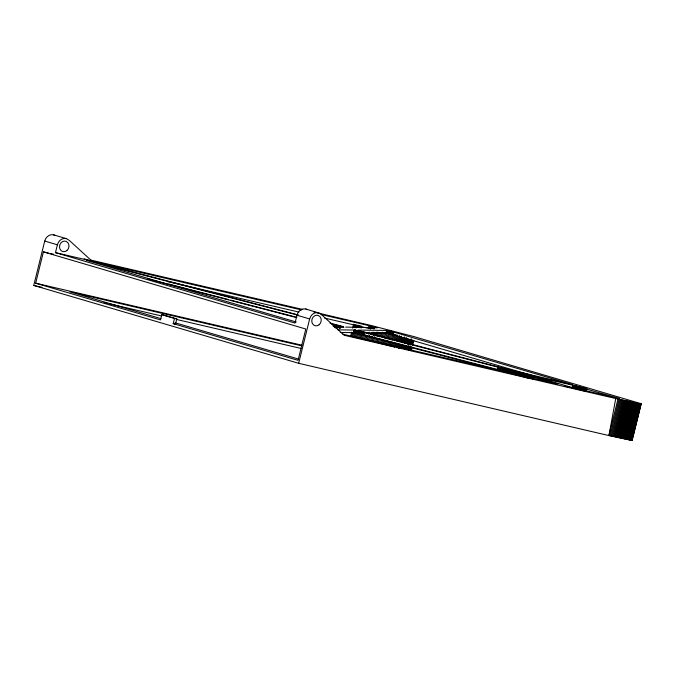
<?xml version="1.0" encoding="UTF-8"?>
<svg xmlns="http://www.w3.org/2000/svg" width="675" height="675" viewBox="0 0 675 675"><rect width="100%" height="100%" fill="white"/><g stroke="black" fill="none" stroke-linecap="round" stroke-linejoin="round"><path stroke-width="1.01" d="M301.565 309.943L91.994 261.157L69.348 240.41L66.184 238.562A8.066 7.028 -73.6 0 0 57.4 244.797L55.468 252.627L295.034 323.055L296.975 315.225A8.066 7.028 -73.6 0 1 305.758 308.998L320.136 313.402L344.216 335.289L615.743 398.528L608.934 435.577L632.205 440.26L631.294 439.771M313.985 312.061L370.541 325.358L413.961 336.589L641.242 403.734L617.979 399.043L608.934 435.577L298.671 363.31L33.75 285.432L44.727 241.068A8.066 7.028 -73.6 0 1 53.511 234.832L66.184 238.562M161.806 314.677L174.488 318.406L173.197 323.629L175.475 324.16L176.766 318.938L164.093 315.208L161.806 314.677L160.515 319.899L35.665 283.196L43.411 251.876L48.549 253.074M298.671 363.31L309.648 318.954A8.066 7.028 -73.6 0 1 318.431 312.719M333.138 326.143L333.568 324.405L331.535 323.873M333.442 326.227L333.872 324.481M333.737 326.303L334.167 324.565L333.568 324.405M334.024 326.379L334.167 324.565M334.311 326.455L334.454 324.641M334.378 327.4L334.741 324.717M334.876 326.607L335.028 324.793M335.154 326.683L335.306 324.869M335.863 325.021C333.847 330.725 337.331 325.772 335.585 324.945M335.753 327.772L336.125 325.088M336.015 327.848L336.395 325.164M336.268 327.915L336.656 325.232M336.521 327.983L336.918 325.308M336.774 328.058L337.171 325.375M337.019 328.126L337.424 325.443M337.483 327.316L337.669 325.51M337.719 327.383L337.913 325.578M337.956 327.451L338.15 325.645M338.183 327.518L338.386 325.713M338.411 327.577L338.614 325.772M338.631 327.645L338.842 325.839M338.85 327.704L339.061 325.898M339.061 327.763L339.28 325.966M339.272 327.822L339.491 326.025M339.474 327.881L339.702 326.084M339.668 327.94L339.905 326.143M339.863 327.991L340.099 326.202M340.057 328.05L340.293 326.253M340.242 328.101L340.487 326.312M350.629 336.251L351.624 332.21M352.628 328.177L353.624 324.135M351.734 336.513L352.738 332.471M353.987 327.426L354.738 324.397M342.892 334.201L557.93 384.092L506.512 369.385L358.881 331.054L354.156 330.033L353.506 332.648L340.259 332.488M354.308 330.058L353.557 332.648L517.042 375.013L517.683 372.406M353.725 332.674L354.442 330.083L352.865 336.774M355.109 327.687L355.86 324.658M353.962 332.716L354.696 330.126M354.147 332.75L354.797 330.142M354.248 332.775L355.008 330.185M354.476 332.817L355.118 330.21M354.594 332.843L355.244 330.235M354.721 332.868L355.362 330.261M354.848 332.893L355.497 330.286M354.004 337.044L355.632 330.32M356.248 327.957L356.999 324.928M355.134 332.952L355.776 330.345M355.278 332.986L355.927 330.379M355.43 333.02L356.079 330.413M355.59 333.053L356.231 330.446M355.75 333.096L356.4 330.48M355.919 333.129L356.56 330.522M356.088 333.172L356.738 330.556M355.151 337.323L356.915 330.598M357.649 327.223L358.147 325.207M356.442 333.248L357.092 330.64M356.628 333.29L357.277 330.683M356.822 333.332L357.463 330.725M357.007 333.374L357.657 330.767M357.202 333.425L357.851 330.817M356.316 337.601L357.311 333.56M358.813 327.502L359.311 325.485M357.404 333.467L358.054 330.86M357.607 333.517L358.256 330.91M357.809 333.568L358.459 330.952M358.02 333.61L358.67 331.003M358.231 333.661L358.881 331.054M358.442 333.712L359.092 331.104M357.48 337.88L358.729 332.826M359.977 327.78L360.484 325.763M358.661 333.762L359.302 331.155M358.881 333.821L359.522 331.206M359.1 333.872L359.741 331.265M359.319 333.923L359.969 331.315M359.547 333.982L360.188 331.366M358.661 338.158L359.665 334.125M361.159 328.067L361.665 326.042M359.767 334.032L360.416 331.425M359.994 334.091L360.644 331.476M360.222 334.142L360.872 331.535M360.45 334.201L361.1 331.585M360.678 334.252L361.327 331.644M359.851 338.445L361.555 331.703M361.142 334.37L361.783 331.754M361.37 334.42L362.011 331.813M361.598 334.479L362.239 331.872M361.825 334.538L362.475 331.931M361.049 338.732L362.703 331.982M362.281 334.648L362.931 332.041M362.509 334.707L363.15 332.1M362.737 334.766L363.378 332.159M362.956 334.825L363.606 332.21M363.184 334.876L363.825 332.269M362.256 339.027L363.504 333.982M363.403 334.935L364.044 332.328M363.623 334.994L364.264 332.378M363.833 335.045L364.483 332.438M364.053 335.104L364.694 332.497M363.462 339.323L364.711 334.268M364.677 339.618L365.681 335.576M365.901 339.913L366.896 335.872M324.616 318.077L368.668 328.337L369.309 325.721L377.283 327.822L345.642 327.08M369.487 325.763L368.668 328.337M369.023 328.421L369.664 325.806M369.2 328.463L369.841 325.848M369.377 328.506L370.027 325.898M369.562 328.548L370.212 325.941M369.748 328.59L370.389 325.983M367.124 340.208L368.12 336.175M368.626 334.15L369.124 332.134M369.934 328.641L370.575 326.025M370.119 328.683L370.761 326.076M370.305 328.725L370.955 326.118M370.491 328.776L371.14 326.168M370.685 328.818L371.326 326.211M371.081 327.999L371.512 326.261M371.275 328.042L371.706 326.303M368.348 340.512L369.596 335.467M371.461 328.092L371.891 326.354M371.647 328.134L372.077 326.396M371.832 328.185L372.271 326.447M372.026 328.227L372.457 326.489M372.212 328.278L372.642 326.54M372.389 328.328L372.819 326.582M369.579 340.816L370.575 336.774M371.073 334.758L371.579 332.741M372.575 328.371L373.005 326.632M372.752 328.413L373.191 326.675M372.938 328.463L373.368 326.725M373.115 328.506L373.545 326.767M373.292 328.556L373.722 326.81M373.461 328.598L373.891 326.86M373.629 328.641L374.06 326.902M370.811 341.12L372.06 336.074M372.558 334.049L373.056 332.032M373.798 328.683L374.228 326.945M373.967 328.725L374.397 326.987M374.127 328.776L374.558 327.029M374.288 328.809L374.718 327.071M372.035 341.423L373.039 337.382M373.537 335.365L374.288 332.336M373.267 341.727L374.515 336.682M375.013 334.657L375.519 332.64M374.498 342.031L375.494 337.998M375.992 335.973L376.996 331.94M375.722 342.343L376.718 338.302M377.224 336.285L378.219 332.243M376.945 342.647L377.941 338.605M378.439 336.589L379.443 332.547M378.16 342.951L379.164 338.909M379.662 336.892L380.658 332.851M379.375 343.254L380.379 339.221M381.122 336.192L382.126 332.151M380.582 343.558L381.586 339.525M382.084 337.5L383.332 332.454M381.788 343.862L382.784 339.829M383.535 336.8L384.539 332.758M382.987 344.166L383.982 340.132M384.48 338.108L385.982 332.049M365.656 332.792L386.556 333.037L387.231 330.429L391.238 331.349L572.543 384.632L508.764 369.579L362.686 331.602M386.581 333.037L387.374 330.455M386.691 333.053L387.484 330.472M384.421 343.457L385.172 340.428M385.67 338.411L387.602 330.497M386.783 333.07L387.737 330.522M387.02 333.121L387.897 330.556M387.172 333.146L388.066 330.59M387.425 333.205L388.159 330.615M387.517 333.222L388.353 330.657M387.61 333.248L388.454 330.683M387.813 333.29L388.564 330.699M387.914 333.315L388.673 330.725M385.349 344.773L386.345 340.732M386.843 338.715L388.893 330.784M388.024 333.34L389.011 330.809M388.37 333.416L389.129 330.834M388.488 333.442L389.256 330.86M388.606 333.475L389.382 330.893M388.733 333.501L389.5 330.919M388.859 333.534L389.635 330.952M388.986 333.56L389.762 330.986M386.513 345.068L387.517 341.035M388.015 339.01L389.888 331.012M389.112 333.593L390.023 331.045M389.382 333.652L390.158 331.079M389.509 333.686L390.293 331.113M389.644 333.72L390.428 331.147M389.779 333.754L390.563 331.18M389.914 333.788L390.698 331.214M536.768 376.852L390.184 333.855L390.833 331.248M390.319 333.889L390.968 331.282M387.678 345.364L388.673 341.331M389.171 339.306L390.42 334.26M390.462 333.923L391.103 331.315M390.597 333.956L391.238 331.349M390.724 333.99L391.373 331.383M390.859 334.024L391.508 331.417M391.129 334.091L391.643 331.45M391.255 334.125L391.905 331.518M391.382 334.159L392.032 331.543M391.508 334.192L392.158 331.577M388.817 345.659L389.821 341.626M390.319 339.601L392.285 331.611M391.762 334.252L392.403 331.644M391.88 334.285L392.529 331.678M391.998 334.319L392.648 331.703M392.116 334.344L392.757 331.737M392.335 334.403L392.875 331.762M392.445 334.437L393.095 331.822M392.546 334.462L393.196 331.855M392.749 334.513L393.297 331.881M389.956 345.954L390.952 341.913M391.458 339.896L393.483 331.931M391.078 346.25L392.074 342.208M392.58 340.192L394.073 334.133M392.437 345.524L393.188 342.495M393.938 339.466L395.187 334.42M393.28 346.815L394.276 342.782M394.782 340.757L396.276 334.699M394.36 347.102L395.356 343.06M396.107 340.031L397.356 334.986M395.668 346.368L396.419 343.339M396.917 341.322L398.174 336.277M396.47 347.659L397.465 343.617M397.972 341.601L399.465 335.543M397.744 346.916L398.495 343.887M399.246 340.858L400.25 336.817M398.512 348.199L399.507 344.157M400.005 342.141L401.507 336.082M399.499 348.46L400.503 344.419M401.254 341.39L402.249 337.357M400.722 347.709L401.473 344.68M401.971 342.664L403.22 337.61M401.676 347.962L402.427 344.933M402.924 342.917L404.426 336.859M402.612 348.216L403.363 345.187M404.106 342.157L405.11 338.124M403.523 348.469L404.274 345.44M404.772 343.415L406.274 337.357M404.409 348.705L405.16 345.676M405.658 343.659L406.907 338.614M405.278 348.941L406.029 345.912M406.78 342.883L407.776 338.85M406.122 349.177L406.873 346.148M407.371 344.123L408.62 339.078M406.941 349.405L407.692 346.376M408.189 344.351L409.438 339.306M407.734 349.625L408.738 345.583M409.236 343.567L410.231 339.525M408.51 349.836L409.261 346.807M409.759 344.79L411.252 338.732M409.252 350.047L410.003 347.017M410.501 345.001L411.75 339.955M409.97 350.249L410.974 346.216M411.472 344.191L412.467 340.158M410.662 350.452L411.413 347.423M412.163 344.393L413.168 340.352M411.328 350.646L412.079 347.617M412.577 345.592L413.834 340.546M497.163 369.689L497.804 367.082M497.905 369.883L498.555 367.276M498.656 370.086L499.298 367.47M499.39 370.28L500.04 367.664M500.133 370.474L500.774 367.867M500.858 370.668L501.508 368.052M501.584 370.862L502.234 368.246M502.31 371.048L502.959 368.44M503.027 371.242L503.677 368.634M503.744 371.427L504.394 368.82M504.453 371.621L505.102 369.006M505.162 371.807L505.811 369.2M505.862 371.993L506.512 369.385M506.562 372.178L507.203 369.571M507.254 372.364L507.895 369.757M507.938 372.549L508.587 369.942M508.621 372.735L509.271 370.119M509.296 372.912L509.946 370.305M509.971 373.098L510.621 370.482M510.638 373.275L511.287 370.668M511.304 373.452L511.945 370.845M511.962 373.629L512.603 371.022M512.612 373.807L513.262 371.199M513.262 373.984L513.911 371.377M513.903 374.161L514.553 371.545M514.544 374.33L515.185 371.723M515.177 374.507L515.818 371.891M515.801 374.676L516.451 372.068M516.426 374.844L517.067 372.237M518.299 372.566L517.649 375.182L519.455 375.671L520.096 373.064M518.257 375.342L518.906 372.735M518.856 375.511L519.505 372.904M520.037 375.84L520.687 373.224M521.269 373.385L520.619 376L521.775 376.312L522.416 373.705M521.201 376.161L521.842 373.545M522.34 376.473L522.982 373.866M522.897 376.625L523.547 374.017M524.095 374.178L523.454 376.785L524.002 376.937L524.644 374.33M524.542 377.089L525.184 374.482M525.074 377.241L525.724 374.633M525.606 377.384L526.255 374.777M526.348 376.667L526.778 374.929M527.293 375.072L526.652 377.679L526.129 377.536M527.158 377.831L527.808 375.216M527.664 377.975L528.314 375.359M528.382 377.241L528.812 375.502M528.871 377.384L529.301 375.646M529.791 375.781L529.149 378.397L528.66 378.253M529.622 378.532L530.272 375.924M530.103 378.667L530.744 376.059M530.786 377.933L531.217 376.194M531.242 378.067L531.672 376.329M531.697 378.194L532.128 376.456M532.145 378.329L532.575 376.591M532.373 379.325L533.014 376.718M533.022 378.582L533.452 376.844M533.452 378.709L533.883 376.971M572.645 385.163L533.452 376.228L572.754 387.745L619.431 398.461L572.645 385.163L572.003 387.771L564.958 386.125M572.248 387.83L572.889 385.223M572.493 387.889L573.142 385.282M573.387 385.341C570.426 388.395 576.653 389.888 575.454 385.838M572.999 388.007L573.64 385.4M573.252 388.066L573.902 385.459M573.505 388.125L574.155 385.518M573.767 388.192L574.408 385.585M574.028 388.252L574.67 385.644M574.282 388.319L574.931 385.703M574.543 388.378L575.193 385.771M575.075 388.505L575.716 385.898M575.986 385.965C572.881 389.002 579.698 390.69 578.374 386.556M575.598 388.64L576.248 386.024M575.868 388.699L576.509 386.092M576.129 388.766L576.779 386.159M576.399 388.834L577.041 386.227M576.661 388.901L577.311 386.294M576.931 388.969L577.581 386.353M577.201 389.028L577.842 386.421M577.462 389.095L578.112 386.488M577.994 389.23L578.635 386.623M578.905 386.691C575.944 389.711 582.171 391.298 580.972 387.214M578.517 389.365L579.167 386.75M578.779 389.424L579.428 386.817M579.04 389.492L579.69 386.885M579.302 389.559L579.943 386.952M579.563 389.627L580.205 387.02M579.817 389.694L580.458 387.079M580.07 389.753L580.719 387.146M580.576 389.888L581.226 387.273M581.47 387.34C578.45 390.336 584.871 392.032 583.605 387.897M581.074 390.015L581.715 387.399M581.318 390.074L581.96 387.467M581.563 390.142L582.204 387.526M581.799 390.201L582.441 387.593M582.036 390.26L582.685 387.652M582.272 390.327L582.913 387.712M582.5 390.386L583.149 387.779M582.727 390.445L583.377 387.838M583.175 390.563L583.824 387.956M583.394 390.623L584.044 388.007M583.613 390.682L584.255 388.066M583.824 390.732L584.466 388.125M584.027 390.791L584.677 388.184M584.879 388.235C582.66 391.323 586.541 392.394 586.018 388.547M584.432 390.901L585.082 388.285M584.634 390.952L585.276 388.344M584.82 391.002L585.47 388.395M585.014 391.053L585.655 388.446M585.191 391.103L585.841 388.496M585.546 391.205L586.195 388.598M585.714 391.247L586.364 388.64M585.883 391.298L586.524 388.69M586.043 391.34L586.685 388.733M586.195 391.39L586.845 388.775M610.031 435.831L619.068 399.296M611.103 436.075L620.139 399.541M612.158 436.312L621.194 399.786M613.187 436.548L622.232 400.022M614.199 436.776L623.236 400.25M615.187 437.003L624.232 400.469M616.157 437.223L625.202 400.688M617.102 437.434L626.147 400.899M618.022 437.636L627.067 401.102M618.924 437.83L627.961 401.304M619.793 438.024L628.83 401.49M620.637 438.21L629.682 401.676M621.456 438.387L630.501 401.853M622.257 438.556L631.294 402.022M623.017 438.716L632.062 402.182M623.759 438.868L632.796 402.342M624.468 439.02L633.513 402.486M625.151 439.155L634.196 402.629M625.801 439.29L634.846 402.764M626.425 439.417L635.47 402.882M627.024 439.535L636.061 403M627.581 439.644L636.626 403.11M628.113 439.746L637.158 403.211M628.619 439.838L637.656 403.304M629.083 439.923L638.128 403.388M629.522 439.999L638.567 403.464M629.927 440.066L638.972 403.532M630.307 440.125L639.343 403.591M630.644 440.176L639.681 403.642M630.948 440.218L639.993 403.692M631.226 440.252L640.263 403.726M631.462 440.277L640.508 403.751M631.673 440.303L640.761 403.414M632.888 435.957L640.676 404.502M631.851 440.311L641.056 403.549M631.986 440.311L641.157 403.608M632.163 440.286L641.216 403.658M335.526 327.341L343.896 327.442L340.673 326.363M337.846 329.847L354.156 330.033M387.231 330.429L357.936 330.083L361.058 331.138M84.172 258.837L94.028 261.858L298.485 314.989M90.425 259.993L302.695 309.437M55.468 252.627L91.977 261.124M321.064 314.491L369.309 325.721M50.6 253.555L53.679 254.273M167.889 281.568L299.008 312.112M615.743 398.528L617.979 399.043M35.665 283.196L301.852 345.187M301.767 345.853L69.888 291.853L160.869 318.592M33.75 285.432L41.968 287.339M174.488 318.406L176.766 318.938M104.127 302.594L107.207 303.311M109.257 303.792L161.587 315.976M176.977 319.562L301.118 348.477M343.482 326.59L330.016 323.182M508.975 372.406L509.827 372.617M505.575 371.545L507.271 371.976M502.225 370.693L500.572 370.263M503.061 370.904L504.731 371.326M498.133 369.638L499.762 370.06M497.332 369.436L494.952 368.82M296.958 314.887L86.721 260.381L296.274 322.026M168.649 284.032L228.665 299.624M230.698 300.147L296.814 317.334M367.613 335.728L493.94 368.55M147.8 278.91L296.308 317.503M366.711 335.492L365.285 335.104M364.745 334.96L362.964 334.471M362.036 334.209L361.606 334.091M361.184 333.965L360.602 333.796M44.727 241.068L57.4 244.797M296.975 315.225L309.648 318.954M43.411 251.876L305.8 329.02L298.046 360.332L173.197 323.629M175.019 322.76L298.342 359.016M305.758 308.998L307.462 309.673M53.511 234.832L55.215 235.516M319.098 324.776A5.375 4.683 -73.6 0 0 318.625 315.63A5.375 4.683 -73.6 0 0 311.757 321.249A5.375 4.683 -73.6 0 0 319.098 324.776M66.85 250.611A5.375 4.683 -73.6 0 0 66.386 241.473A5.375 4.683 -73.6 0 0 59.51 247.092A5.375 4.683 -73.6 0 0 66.85 250.611"/></g></svg>
